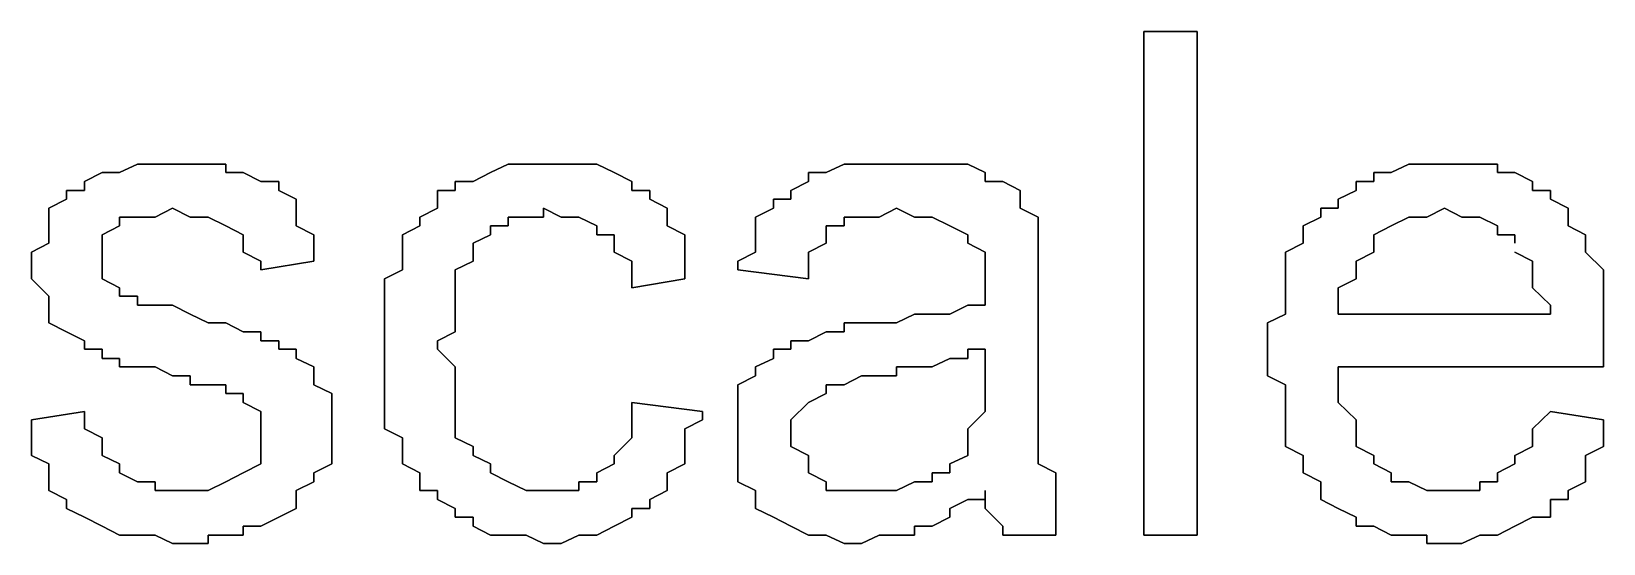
# Model space of a CAD drawing. Header units: metres. Extents: x 2.9 to 42.8, y 1.7 to 28.7.
# Drawn here: x 37.3486 to 37.6626, y 18.0887 to 18.191 of the extents above; entities that cross this region are included whole.
import ezdxf

# ---------------------------------------------------------------- set-up
doc = ezdxf.new("R2010")
doc.units = ezdxf.units.M
doc.layers.add('GRIS', color=8, linetype='Continuous')

msp = doc.modelspace()

# ---------------------------------------------------------------- linework, layer by layer
at = {"layer": 'GRIS', "lineweight": -3}
for points in [[(37.5814, 18.191), (37.5708, 18.191), (37.5814, 18.191)], [(37.5708, 18.191), (37.5708, 18.0904), (37.5708, 18.191)], [(37.5814, 18.0904), (37.5814, 18.191), (37.5814, 18.0904)], [(37.3627, 18.1628), (37.3592, 18.161), (37.3627, 18.1628)], [(37.3662, 18.1628), (37.3627, 18.1628), (37.3662, 18.1628)], [(37.3698, 18.1645), (37.3662, 18.1628), (37.3698, 18.1645)], [(37.3733, 18.1645), (37.3698, 18.1645), (37.3733, 18.1645)], [(37.3768, 18.1645), (37.3733, 18.1645), (37.3768, 18.1645)], [(37.3803, 18.1645), (37.3768, 18.1645), (37.3803, 18.1645)], [(37.3839, 18.1645), (37.3803, 18.1645), (37.3839, 18.1645)], [(37.3874, 18.1645), (37.3839, 18.1645), (37.3874, 18.1645)], [(37.3874, 18.1628), (37.3874, 18.1645), (37.3874, 18.1628)], [(37.3909, 18.1628), (37.3874, 18.1628), (37.3909, 18.1628)], [(37.3944, 18.161), (37.3909, 18.1628), (37.3944, 18.161)], [(37.4403, 18.1628), (37.4368, 18.161), (37.4403, 18.1628)], [(37.4438, 18.1645), (37.4403, 18.1628), (37.4438, 18.1645)], [(37.4474, 18.1645), (37.4438, 18.1645), (37.4474, 18.1645)], [(37.4509, 18.1645), (37.4474, 18.1645), (37.4509, 18.1645)], [(37.4544, 18.1645), (37.4509, 18.1645), (37.4544, 18.1645)], [(37.4579, 18.1645), (37.4544, 18.1645), (37.4579, 18.1645)], [(37.4615, 18.1645), (37.4579, 18.1645), (37.4615, 18.1645)], [(37.465, 18.1628), (37.4615, 18.1645), (37.465, 18.1628)], [(37.4685, 18.161), (37.465, 18.1628), (37.4685, 18.161)], [(37.5073, 18.1628), (37.5038, 18.1628), (37.5073, 18.1628)], [(37.5038, 18.1628), (37.5038, 18.161), (37.5038, 18.1628)], [(37.5109, 18.1645), (37.5073, 18.1628), (37.5109, 18.1645)], [(37.5144, 18.1645), (37.5109, 18.1645), (37.5144, 18.1645)], [(37.5179, 18.1645), (37.5144, 18.1645), (37.5179, 18.1645)], [(37.5214, 18.1645), (37.5179, 18.1645), (37.5214, 18.1645)], [(37.525, 18.1645), (37.5214, 18.1645), (37.525, 18.1645)], [(37.5285, 18.1645), (37.525, 18.1645), (37.5285, 18.1645)], [(37.532, 18.1645), (37.5285, 18.1645), (37.532, 18.1645)], [(37.5356, 18.1645), (37.532, 18.1645), (37.5356, 18.1645)], [(37.5391, 18.1628), (37.5356, 18.1645), (37.5391, 18.1628)], [(37.5391, 18.161), (37.5391, 18.1628), (37.5391, 18.161)], [(37.6202, 18.1628), (37.6167, 18.1628), (37.6202, 18.1628)], [(37.6167, 18.1628), (37.6167, 18.161), (37.6167, 18.1628)], [(37.6237, 18.1645), (37.6202, 18.1628), (37.6237, 18.1645)], [(37.6273, 18.1645), (37.6237, 18.1645), (37.6273, 18.1645)], [(37.6308, 18.1645), (37.6273, 18.1645), (37.6308, 18.1645)], [(37.6343, 18.1645), (37.6308, 18.1645), (37.6343, 18.1645)], [(37.6379, 18.1645), (37.6343, 18.1645), (37.6379, 18.1645)], [(37.6414, 18.1645), (37.6379, 18.1645), (37.6414, 18.1645)], [(37.6414, 18.1628), (37.6414, 18.1645), (37.6414, 18.1628)], [(37.6449, 18.1628), (37.6414, 18.1628), (37.6449, 18.1628)], [(37.6484, 18.161), (37.6449, 18.1628), (37.6484, 18.161)], [(37.3592, 18.1592), (37.3556, 18.1592), (37.3592, 18.1592)], [(37.3556, 18.1592), (37.3556, 18.1575), (37.3556, 18.1592)], [(37.3592, 18.161), (37.3592, 18.1592), (37.3592, 18.161)], [(37.398, 18.161), (37.3944, 18.161), (37.398, 18.161)], [(37.398, 18.1592), (37.398, 18.161), (37.398, 18.1592)], [(37.4015, 18.1575), (37.398, 18.1592), (37.4015, 18.1575)], [(37.4332, 18.1592), (37.4297, 18.1592), (37.4332, 18.1592)], [(37.4297, 18.1592), (37.4297, 18.1575), (37.4297, 18.1592)], [(37.4368, 18.161), (37.4332, 18.161), (37.4368, 18.161)], [(37.4332, 18.161), (37.4332, 18.1592), (37.4332, 18.161)], [(37.4685, 18.1592), (37.4685, 18.161), (37.4685, 18.1592)], [(37.4721, 18.1592), (37.4685, 18.1592), (37.4721, 18.1592)], [(37.4721, 18.1575), (37.4721, 18.1592), (37.4721, 18.1575)], [(37.5038, 18.161), (37.5003, 18.1592), (37.5038, 18.161)], [(37.5003, 18.1592), (37.5003, 18.1575), (37.5003, 18.1592)], [(37.5426, 18.161), (37.5391, 18.161), (37.5426, 18.161)], [(37.5461, 18.1592), (37.5426, 18.161), (37.5461, 18.1592)], [(37.5461, 18.1575), (37.5461, 18.1592), (37.5461, 18.1575)], [(37.6132, 18.1592), (37.6096, 18.1575), (37.6132, 18.1592)], [(37.6167, 18.161), (37.6132, 18.161), (37.6167, 18.161)], [(37.6132, 18.161), (37.6132, 18.1592), (37.6132, 18.161)], [(37.6484, 18.1592), (37.6484, 18.161), (37.6484, 18.1592)], [(37.652, 18.1592), (37.6484, 18.1592), (37.652, 18.1592)], [(37.652, 18.1575), (37.652, 18.1592), (37.652, 18.1575)], [(37.3556, 18.1575), (37.3521, 18.1557), (37.3556, 18.1575)], [(37.3521, 18.1557), (37.3521, 18.1539), (37.3521, 18.1557)], [(37.3733, 18.1539), (37.3768, 18.1557), (37.3733, 18.1539)], [(37.3768, 18.1557), (37.3803, 18.1539), (37.3768, 18.1557)], [(37.4015, 18.1557), (37.4015, 18.1575), (37.4015, 18.1557)], [(37.4015, 18.1539), (37.4015, 18.1557), (37.4015, 18.1539)], [(37.4297, 18.1557), (37.4262, 18.1539), (37.4297, 18.1557)], [(37.4297, 18.1575), (37.4297, 18.1557), (37.4297, 18.1575)], [(37.4509, 18.1539), (37.4509, 18.1557), (37.4509, 18.1539)], [(37.4509, 18.1557), (37.4544, 18.1539), (37.4509, 18.1557)], [(37.4756, 18.1557), (37.4721, 18.1575), (37.4756, 18.1557)], [(37.4756, 18.1539), (37.4756, 18.1557), (37.4756, 18.1539)], [(37.4968, 18.1557), (37.4932, 18.1539), (37.4968, 18.1557)], [(37.5003, 18.1575), (37.4968, 18.1575), (37.5003, 18.1575)], [(37.4968, 18.1575), (37.4968, 18.1557), (37.4968, 18.1575)], [(37.5179, 18.1539), (37.5214, 18.1557), (37.5179, 18.1539)], [(37.5214, 18.1557), (37.525, 18.1539), (37.5214, 18.1557)], [(37.5461, 18.1557), (37.5461, 18.1575), (37.5461, 18.1557)], [(37.5497, 18.1539), (37.5461, 18.1557), (37.5497, 18.1539)], [(37.6096, 18.1557), (37.6061, 18.1557), (37.6096, 18.1557)], [(37.6061, 18.1557), (37.6061, 18.1539), (37.6061, 18.1557)], [(37.6096, 18.1575), (37.6096, 18.1557), (37.6096, 18.1575)], [(37.6273, 18.1539), (37.6308, 18.1557), (37.6273, 18.1539)], [(37.6308, 18.1557), (37.6343, 18.1539), (37.6308, 18.1557)], [(37.6555, 18.1557), (37.652, 18.1575), (37.6555, 18.1557)], [(37.6555, 18.1539), (37.6555, 18.1557), (37.6555, 18.1539)], [(37.3521, 18.1539), (37.3521, 18.1504), (37.3521, 18.1539)], [(37.3662, 18.1522), (37.3662, 18.1539), (37.3662, 18.1522)], [(37.3662, 18.1539), (37.3698, 18.1539), (37.3662, 18.1539)], [(37.3698, 18.1539), (37.3733, 18.1539), (37.3698, 18.1539)], [(37.3803, 18.1539), (37.3839, 18.1539), (37.3803, 18.1539)], [(37.3839, 18.1539), (37.3874, 18.1522), (37.3839, 18.1539)], [(37.4015, 18.1522), (37.4015, 18.1539), (37.4015, 18.1522)], [(37.4262, 18.1539), (37.4262, 18.1522), (37.4262, 18.1539)], [(37.4438, 18.1522), (37.4438, 18.1539), (37.4438, 18.1522)], [(37.4438, 18.1539), (37.4474, 18.1539), (37.4438, 18.1539)], [(37.4474, 18.1539), (37.4509, 18.1539), (37.4474, 18.1539)], [(37.4544, 18.1539), (37.4579, 18.1539), (37.4544, 18.1539)], [(37.4579, 18.1539), (37.4615, 18.1522), (37.4579, 18.1539)], [(37.4756, 18.1522), (37.4756, 18.1539), (37.4756, 18.1522)], [(37.4932, 18.1539), (37.4932, 18.1522), (37.4932, 18.1539)], [(37.5109, 18.1522), (37.5109, 18.1539), (37.5109, 18.1522)], [(37.5109, 18.1539), (37.5144, 18.1539), (37.5109, 18.1539)], [(37.5144, 18.1539), (37.5179, 18.1539), (37.5144, 18.1539)], [(37.525, 18.1539), (37.5285, 18.1539), (37.525, 18.1539)], [(37.5285, 18.1539), (37.532, 18.1522), (37.5285, 18.1539)], [(37.5497, 18.1504), (37.5497, 18.1539), (37.5497, 18.1504)], [(37.6061, 18.1539), (37.6026, 18.1522), (37.6061, 18.1539)], [(37.6202, 18.1522), (37.6237, 18.1539), (37.6202, 18.1522)], [(37.6237, 18.1539), (37.6273, 18.1539), (37.6237, 18.1539)], [(37.6343, 18.1539), (37.6379, 18.1539), (37.6343, 18.1539)], [(37.6379, 18.1539), (37.6414, 18.1522), (37.6379, 18.1539)], [(37.6555, 18.1522), (37.6555, 18.1539), (37.6555, 18.1522)], [(37.3521, 18.1504), (37.3521, 18.1487), (37.3521, 18.1504)], [(37.3627, 18.1504), (37.3662, 18.1522), (37.3627, 18.1504)], [(37.3627, 18.1487), (37.3627, 18.1504), (37.3627, 18.1487)], [(37.3874, 18.1522), (37.3909, 18.1504), (37.3874, 18.1522)], [(37.3909, 18.1504), (37.3909, 18.1469), (37.3909, 18.1504)], [(37.405, 18.1504), (37.4015, 18.1522), (37.405, 18.1504)], [(37.405, 18.1469), (37.405, 18.1504), (37.405, 18.1469)], [(37.4262, 18.1522), (37.4227, 18.1504), (37.4262, 18.1522)], [(37.4227, 18.1504), (37.4227, 18.1469), (37.4227, 18.1504)], [(37.4368, 18.1487), (37.4403, 18.1504), (37.4368, 18.1487)], [(37.4403, 18.1504), (37.4403, 18.1522), (37.4403, 18.1504)], [(37.4403, 18.1522), (37.4438, 18.1522), (37.4403, 18.1522)], [(37.4615, 18.1522), (37.4615, 18.1504), (37.4615, 18.1522)], [(37.4615, 18.1504), (37.465, 18.1504), (37.4615, 18.1504)], [(37.465, 18.1504), (37.465, 18.1487), (37.465, 18.1504)], [(37.4791, 18.1504), (37.4756, 18.1522), (37.4791, 18.1504)], [(37.4791, 18.1487), (37.4791, 18.1504), (37.4791, 18.1487)], [(37.4932, 18.1522), (37.4932, 18.1504), (37.4932, 18.1522)], [(37.4932, 18.1504), (37.4932, 18.1469), (37.4932, 18.1504)], [(37.5073, 18.1504), (37.5073, 18.1522), (37.5073, 18.1504)], [(37.5073, 18.1522), (37.5109, 18.1522), (37.5073, 18.1522)], [(37.5073, 18.1487), (37.5073, 18.1504), (37.5073, 18.1487)], [(37.532, 18.1522), (37.5356, 18.1504), (37.532, 18.1522)], [(37.5356, 18.1504), (37.5356, 18.1487), (37.5356, 18.1504)], [(37.5497, 18.1487), (37.5497, 18.1504), (37.5497, 18.1487)], [(37.6026, 18.1522), (37.6026, 18.1504), (37.6026, 18.1522)], [(37.6026, 18.1504), (37.6026, 18.1487), (37.6026, 18.1504)], [(37.6167, 18.1504), (37.6202, 18.1522), (37.6167, 18.1504)], [(37.6167, 18.1487), (37.6167, 18.1504), (37.6167, 18.1487)], [(37.6414, 18.1522), (37.6414, 18.1504), (37.6414, 18.1522)], [(37.6414, 18.1504), (37.6449, 18.1504), (37.6414, 18.1504)], [(37.6449, 18.1504), (37.6449, 18.1487), (37.6449, 18.1504)], [(37.659, 18.1504), (37.6555, 18.1522), (37.659, 18.1504)], [(37.659, 18.1487), (37.659, 18.1504), (37.659, 18.1487)], [(37.3521, 18.1487), (37.3486, 18.1469), (37.3521, 18.1487)], [(37.3486, 18.1469), (37.3486, 18.1434), (37.3486, 18.1469)], [(37.3627, 18.1469), (37.3627, 18.1487), (37.3627, 18.1469)], [(37.3627, 18.1451), (37.3627, 18.1469), (37.3627, 18.1451)], [(37.3909, 18.1469), (37.3944, 18.1451), (37.3909, 18.1469)], [(37.405, 18.1451), (37.405, 18.1469), (37.405, 18.1451)], [(37.4227, 18.1469), (37.4227, 18.1451), (37.4227, 18.1469)], [(37.4368, 18.1469), (37.4368, 18.1487), (37.4368, 18.1469)], [(37.4368, 18.1451), (37.4368, 18.1469), (37.4368, 18.1451)], [(37.465, 18.1487), (37.465, 18.1469), (37.465, 18.1487)], [(37.465, 18.1469), (37.4685, 18.1451), (37.465, 18.1469)], [(37.4791, 18.1451), (37.4791, 18.1487), (37.4791, 18.1451)], [(37.4932, 18.1469), (37.4897, 18.1451), (37.4932, 18.1469)], [(37.5038, 18.1469), (37.5073, 18.1487), (37.5038, 18.1469)], [(37.5038, 18.1451), (37.5038, 18.1469), (37.5038, 18.1451)], [(37.5356, 18.1487), (37.5391, 18.1469), (37.5356, 18.1487)], [(37.5391, 18.1469), (37.5391, 18.1451), (37.5391, 18.1469)], [(37.5497, 18.1469), (37.5497, 18.1487), (37.5497, 18.1469)], [(37.5497, 18.1451), (37.5497, 18.1469), (37.5497, 18.1451)], [(37.6026, 18.1487), (37.5991, 18.1469), (37.6026, 18.1487)], [(37.5991, 18.1469), (37.5991, 18.1434), (37.5991, 18.1469)], [(37.6132, 18.1451), (37.6167, 18.1469), (37.6132, 18.1451)], [(37.6167, 18.1469), (37.6167, 18.1487), (37.6167, 18.1469)], [(37.6449, 18.1469), (37.6484, 18.1451), (37.6449, 18.1469)], [(37.659, 18.1469), (37.659, 18.1487), (37.659, 18.1469)], [(37.6626, 18.1434), (37.659, 18.1469), (37.6626, 18.1434)], [(37.3486, 18.1434), (37.3486, 18.1416), (37.3486, 18.1434)], [(37.3627, 18.1434), (37.3627, 18.1451), (37.3627, 18.1434)], [(37.3627, 18.1416), (37.3627, 18.1434), (37.3627, 18.1416)], [(37.3944, 18.1451), (37.3944, 18.1434), (37.3944, 18.1451)], [(37.3944, 18.1434), (37.405, 18.1451), (37.3944, 18.1434)], [(37.4227, 18.1434), (37.4191, 18.1416), (37.4227, 18.1434)], [(37.4227, 18.1451), (37.4227, 18.1434), (37.4227, 18.1451)], [(37.4332, 18.1434), (37.4368, 18.1451), (37.4332, 18.1434)], [(37.4332, 18.1416), (37.4332, 18.1434), (37.4332, 18.1416)], [(37.4685, 18.1451), (37.4685, 18.1434), (37.4685, 18.1451)], [(37.4685, 18.1434), (37.4685, 18.1398), (37.4685, 18.1434)], [(37.4791, 18.1434), (37.4791, 18.1451), (37.4791, 18.1434)], [(37.4791, 18.1416), (37.4791, 18.1434), (37.4791, 18.1416)], [(37.4897, 18.1451), (37.4897, 18.1434), (37.4897, 18.1451)], [(37.4897, 18.1434), (37.5038, 18.1416), (37.4897, 18.1434)], [(37.5038, 18.1416), (37.5038, 18.1451), (37.5038, 18.1416)], [(37.5391, 18.1451), (37.5391, 18.1434), (37.5391, 18.1451)], [(37.5391, 18.1434), (37.5391, 18.1398), (37.5391, 18.1434)], [(37.5497, 18.1434), (37.5497, 18.1451), (37.5497, 18.1434)], [(37.5497, 18.1398), (37.5497, 18.1434), (37.5497, 18.1398)], [(37.5991, 18.1434), (37.5991, 18.1416), (37.5991, 18.1434)], [(37.6132, 18.1434), (37.6132, 18.1451), (37.6132, 18.1434)], [(37.6132, 18.1416), (37.6132, 18.1434), (37.6132, 18.1416)], [(37.6484, 18.1451), (37.6484, 18.1434), (37.6484, 18.1451)], [(37.6484, 18.1434), (37.6484, 18.1416), (37.6484, 18.1434)], [(37.6626, 18.1416), (37.6626, 18.1434), (37.6626, 18.1416)], [(37.3486, 18.1416), (37.3521, 18.1381), (37.3486, 18.1416)], [(37.3662, 18.1398), (37.3627, 18.1416), (37.3662, 18.1398)], [(37.3662, 18.1381), (37.3662, 18.1398), (37.3662, 18.1381)], [(37.4191, 18.1416), (37.4191, 18.1398), (37.4191, 18.1416)], [(37.4191, 18.1398), (37.4191, 18.1363), (37.4191, 18.1398)], [(37.4332, 18.1398), (37.4332, 18.1416), (37.4332, 18.1398)], [(37.4332, 18.1363), (37.4332, 18.1398), (37.4332, 18.1363)], [(37.4685, 18.1398), (37.4791, 18.1416), (37.4685, 18.1398)], [(37.5391, 18.1398), (37.5391, 18.1363), (37.5391, 18.1398)], [(37.5497, 18.1381), (37.5497, 18.1398), (37.5497, 18.1381)], [(37.5991, 18.1416), (37.5991, 18.1398), (37.5991, 18.1416)], [(37.5991, 18.1398), (37.5991, 18.1363), (37.5991, 18.1398)], [(37.6096, 18.1398), (37.6132, 18.1416), (37.6096, 18.1398)], [(37.6096, 18.1363), (37.6096, 18.1398), (37.6096, 18.1363)], [(37.6484, 18.1416), (37.6484, 18.1398), (37.6484, 18.1416)], [(37.6484, 18.1398), (37.652, 18.1363), (37.6484, 18.1398)], [(37.6626, 18.1398), (37.6626, 18.1416), (37.6626, 18.1398)], [(37.6626, 18.1363), (37.6626, 18.1398), (37.6626, 18.1363)], [(37.3521, 18.1381), (37.3521, 18.1363), (37.3521, 18.1381)], [(37.3698, 18.1381), (37.3662, 18.1381), (37.3698, 18.1381)], [(37.3698, 18.1363), (37.3698, 18.1381), (37.3698, 18.1363)], [(37.5497, 18.1222), (37.5497, 18.1381), (37.5497, 18.1222)], [(37.3521, 18.1363), (37.3521, 18.1345), (37.3521, 18.1363)], [(37.3521, 18.1345), (37.3521, 18.1328), (37.3521, 18.1345)], [(37.3733, 18.1363), (37.3698, 18.1363), (37.3733, 18.1363)], [(37.3768, 18.1363), (37.3733, 18.1363), (37.3768, 18.1363)], [(37.3803, 18.1345), (37.3768, 18.1363), (37.3803, 18.1345)], [(37.3839, 18.1328), (37.3803, 18.1345), (37.3839, 18.1328)], [(37.4191, 18.1363), (37.4191, 18.1345), (37.4191, 18.1363)], [(37.4191, 18.1345), (37.4191, 18.1328), (37.4191, 18.1345)], [(37.4332, 18.1345), (37.4332, 18.1363), (37.4332, 18.1345)], [(37.4332, 18.131), (37.4332, 18.1345), (37.4332, 18.131)], [(37.525, 18.1345), (37.5214, 18.1328), (37.525, 18.1345)], [(37.5285, 18.1345), (37.525, 18.1345), (37.5285, 18.1345)], [(37.532, 18.1345), (37.5285, 18.1345), (37.532, 18.1345)], [(37.5356, 18.1363), (37.532, 18.1345), (37.5356, 18.1363)], [(37.5391, 18.1363), (37.5356, 18.1363), (37.5391, 18.1363)], [(37.5991, 18.1345), (37.5955, 18.1328), (37.5991, 18.1345)], [(37.5991, 18.1363), (37.5991, 18.1345), (37.5991, 18.1363)], [(37.6096, 18.1345), (37.6096, 18.1363), (37.6096, 18.1345)], [(37.652, 18.1345), (37.6096, 18.1345), (37.652, 18.1345)], [(37.652, 18.1363), (37.652, 18.1345), (37.652, 18.1363)], [(37.6626, 18.1345), (37.6626, 18.1363), (37.6626, 18.1345)], [(37.6626, 18.131), (37.6626, 18.1345), (37.6626, 18.131)], [(37.3521, 18.1328), (37.3556, 18.131), (37.3521, 18.1328)], [(37.3556, 18.131), (37.3592, 18.1292), (37.3556, 18.131)], [(37.3874, 18.1328), (37.3839, 18.1328), (37.3874, 18.1328)], [(37.3909, 18.131), (37.3874, 18.1328), (37.3909, 18.131)], [(37.3944, 18.131), (37.3909, 18.131), (37.3944, 18.131)], [(37.3944, 18.1292), (37.3944, 18.131), (37.3944, 18.1292)], [(37.4191, 18.1328), (37.4191, 18.1292), (37.4191, 18.1328)], [(37.4297, 18.1292), (37.4332, 18.131), (37.4297, 18.1292)], [(37.5073, 18.131), (37.5038, 18.1292), (37.5073, 18.131)], [(37.5109, 18.131), (37.5073, 18.131), (37.5109, 18.131)], [(37.5144, 18.1328), (37.5109, 18.1328), (37.5144, 18.1328)], [(37.5109, 18.1328), (37.5109, 18.131), (37.5109, 18.1328)], [(37.5179, 18.1328), (37.5144, 18.1328), (37.5179, 18.1328)], [(37.5214, 18.1328), (37.5179, 18.1328), (37.5214, 18.1328)], [(37.5955, 18.1328), (37.5955, 18.1292), (37.5955, 18.1328)], [(37.6626, 18.1292), (37.6626, 18.131), (37.6626, 18.1292)], [(37.3592, 18.1292), (37.3592, 18.1275), (37.3592, 18.1292)], [(37.3592, 18.1275), (37.3627, 18.1275), (37.3592, 18.1275)], [(37.3627, 18.1275), (37.3627, 18.1257), (37.3627, 18.1275)], [(37.398, 18.1292), (37.3944, 18.1292), (37.398, 18.1292)], [(37.398, 18.1275), (37.398, 18.1292), (37.398, 18.1275)], [(37.4015, 18.1275), (37.398, 18.1275), (37.4015, 18.1275)], [(37.4015, 18.1257), (37.4015, 18.1275), (37.4015, 18.1257)], [(37.4191, 18.1292), (37.4191, 18.1275), (37.4191, 18.1292)], [(37.4191, 18.1275), (37.4191, 18.1257), (37.4191, 18.1275)], [(37.4297, 18.1275), (37.4297, 18.1292), (37.4297, 18.1275)], [(37.4332, 18.124), (37.4297, 18.1275), (37.4332, 18.124)], [(37.5003, 18.1275), (37.4968, 18.1275), (37.5003, 18.1275)], [(37.4968, 18.1275), (37.4968, 18.1257), (37.4968, 18.1275)], [(37.5038, 18.1292), (37.5003, 18.1292), (37.5038, 18.1292)], [(37.5003, 18.1292), (37.5003, 18.1275), (37.5003, 18.1292)], [(37.5356, 18.1257), (37.5356, 18.1275), (37.5356, 18.1257)], [(37.5356, 18.1275), (37.5391, 18.1275), (37.5356, 18.1275)], [(37.5391, 18.1275), (37.5391, 18.1222), (37.5391, 18.1275)], [(37.5955, 18.1292), (37.5955, 18.1257), (37.5955, 18.1292)], [(37.6626, 18.1275), (37.6626, 18.1292), (37.6626, 18.1275)], [(37.6626, 18.1257), (37.6626, 18.1275), (37.6626, 18.1257)], [(37.3627, 18.1257), (37.3662, 18.1257), (37.3627, 18.1257)], [(37.3662, 18.1257), (37.3662, 18.124), (37.3662, 18.1257)], [(37.405, 18.124), (37.4015, 18.1257), (37.405, 18.124)], [(37.4191, 18.1257), (37.4191, 18.1222), (37.4191, 18.1257)], [(37.4968, 18.1257), (37.4932, 18.124), (37.4968, 18.1257)], [(37.5285, 18.124), (37.532, 18.1257), (37.5285, 18.124)], [(37.532, 18.1257), (37.5356, 18.1257), (37.532, 18.1257)], [(37.5955, 18.1257), (37.5955, 18.1222), (37.5955, 18.1257)], [(37.6626, 18.124), (37.6626, 18.1257), (37.6626, 18.124)], [(37.3662, 18.124), (37.3698, 18.124), (37.3662, 18.124)], [(37.3698, 18.124), (37.3733, 18.124), (37.3698, 18.124)], [(37.3733, 18.124), (37.3768, 18.1222), (37.3733, 18.124)], [(37.3768, 18.1222), (37.3803, 18.1222), (37.3768, 18.1222)], [(37.3803, 18.1222), (37.3803, 18.1204), (37.3803, 18.1222)], [(37.405, 18.1222), (37.405, 18.124), (37.405, 18.1222)], [(37.405, 18.1204), (37.405, 18.1222), (37.405, 18.1204)], [(37.4191, 18.1222), (37.4191, 18.1204), (37.4191, 18.1222)], [(37.4332, 18.1222), (37.4332, 18.124), (37.4332, 18.1222)], [(37.4332, 18.1187), (37.4332, 18.1222), (37.4332, 18.1187)], [(37.4932, 18.1222), (37.4897, 18.1204), (37.4932, 18.1222)], [(37.4932, 18.124), (37.4932, 18.1222), (37.4932, 18.124)], [(37.5109, 18.1204), (37.5144, 18.1222), (37.5109, 18.1204)], [(37.5144, 18.1222), (37.5179, 18.1222), (37.5144, 18.1222)], [(37.5179, 18.1222), (37.5214, 18.1222), (37.5179, 18.1222)], [(37.5214, 18.1222), (37.5214, 18.124), (37.5214, 18.1222)], [(37.5214, 18.124), (37.525, 18.124), (37.5214, 18.124)], [(37.525, 18.124), (37.5285, 18.124), (37.525, 18.124)], [(37.5391, 18.1222), (37.5391, 18.1187), (37.5391, 18.1222)], [(37.5497, 18.1169), (37.5497, 18.1222), (37.5497, 18.1169)], [(37.5955, 18.1222), (37.5991, 18.1204), (37.5955, 18.1222)], [(37.6096, 18.1204), (37.6096, 18.124), (37.6096, 18.1204)], [(37.6096, 18.124), (37.6626, 18.124), (37.6096, 18.124)], [(37.3803, 18.1204), (37.3839, 18.1204), (37.3803, 18.1204)], [(37.3839, 18.1204), (37.3874, 18.1204), (37.3839, 18.1204)], [(37.3874, 18.1204), (37.3874, 18.1187), (37.3874, 18.1204)], [(37.3874, 18.1187), (37.3909, 18.1187), (37.3874, 18.1187)], [(37.3909, 18.1187), (37.3909, 18.1169), (37.3909, 18.1187)], [(37.4086, 18.1187), (37.405, 18.1204), (37.4086, 18.1187)], [(37.4086, 18.1169), (37.4086, 18.1187), (37.4086, 18.1169)], [(37.4191, 18.1204), (37.4191, 18.1169), (37.4191, 18.1204)], [(37.4332, 18.1169), (37.4332, 18.1187), (37.4332, 18.1169)], [(37.4897, 18.1204), (37.4897, 18.1187), (37.4897, 18.1204)], [(37.4897, 18.1187), (37.4897, 18.1169), (37.4897, 18.1187)], [(37.5038, 18.1169), (37.5073, 18.1187), (37.5038, 18.1169)], [(37.5073, 18.1187), (37.5073, 18.1204), (37.5073, 18.1187)], [(37.5073, 18.1204), (37.5109, 18.1204), (37.5073, 18.1204)], [(37.5391, 18.1187), (37.5391, 18.1169), (37.5391, 18.1187)], [(37.5991, 18.1204), (37.5991, 18.1169), (37.5991, 18.1204)], [(37.6096, 18.1187), (37.6096, 18.1204), (37.6096, 18.1187)], [(37.6096, 18.1169), (37.6096, 18.1187), (37.6096, 18.1169)], [(37.3592, 18.1151), (37.3486, 18.1134), (37.3592, 18.1151)], [(37.3592, 18.1116), (37.3592, 18.1151), (37.3592, 18.1116)], [(37.3909, 18.1169), (37.3944, 18.1151), (37.3909, 18.1169)], [(37.3944, 18.1151), (37.3944, 18.1134), (37.3944, 18.1151)], [(37.4086, 18.1134), (37.4086, 18.1169), (37.4086, 18.1134)], [(37.4191, 18.1169), (37.4191, 18.1151), (37.4191, 18.1169)], [(37.4191, 18.1151), (37.4191, 18.1116), (37.4191, 18.1151)], [(37.4332, 18.1134), (37.4332, 18.1169), (37.4332, 18.1134)], [(37.4685, 18.1169), (37.4685, 18.1134), (37.4685, 18.1169)], [(37.4826, 18.1151), (37.4685, 18.1169), (37.4826, 18.1151)], [(37.4826, 18.1134), (37.4826, 18.1151), (37.4826, 18.1134)], [(37.4897, 18.1169), (37.4897, 18.1151), (37.4897, 18.1169)], [(37.4897, 18.1151), (37.4897, 18.1134), (37.4897, 18.1151)], [(37.5003, 18.1134), (37.5038, 18.1169), (37.5003, 18.1134)], [(37.5391, 18.1151), (37.5356, 18.1116), (37.5391, 18.1151)], [(37.5391, 18.1169), (37.5391, 18.1151), (37.5391, 18.1169)], [(37.5497, 18.1151), (37.5497, 18.1169), (37.5497, 18.1151)], [(37.5497, 18.1116), (37.5497, 18.1151), (37.5497, 18.1116)], [(37.5991, 18.1169), (37.5991, 18.1151), (37.5991, 18.1169)], [(37.5991, 18.1151), (37.5991, 18.1134), (37.5991, 18.1151)], [(37.6132, 18.1134), (37.6096, 18.1169), (37.6132, 18.1134)], [(37.652, 18.1151), (37.6484, 18.1116), (37.652, 18.1151)], [(37.6626, 18.1134), (37.652, 18.1151), (37.6626, 18.1134)], [(37.3486, 18.1134), (37.3486, 18.1116), (37.3486, 18.1134)], [(37.3486, 18.1116), (37.3486, 18.1081), (37.3486, 18.1116)], [(37.3627, 18.1098), (37.3592, 18.1116), (37.3627, 18.1098)], [(37.3944, 18.1134), (37.3944, 18.1116), (37.3944, 18.1134)], [(37.3944, 18.1116), (37.3944, 18.1081), (37.3944, 18.1116)], [(37.4086, 18.1116), (37.4086, 18.1134), (37.4086, 18.1116)], [(37.4086, 18.1098), (37.4086, 18.1116), (37.4086, 18.1098)], [(37.4191, 18.1116), (37.4227, 18.1098), (37.4191, 18.1116)], [(37.4332, 18.1116), (37.4332, 18.1134), (37.4332, 18.1116)], [(37.4332, 18.1098), (37.4332, 18.1116), (37.4332, 18.1098)], [(37.4685, 18.1134), (37.4685, 18.1116), (37.4685, 18.1134)], [(37.4685, 18.1116), (37.4685, 18.1098), (37.4685, 18.1116)], [(37.4791, 18.1116), (37.4826, 18.1134), (37.4791, 18.1116)], [(37.4791, 18.1081), (37.4791, 18.1116), (37.4791, 18.1081)], [(37.4897, 18.1134), (37.4897, 18.1098), (37.4897, 18.1134)], [(37.5003, 18.1116), (37.5003, 18.1134), (37.5003, 18.1116)], [(37.5003, 18.1098), (37.5003, 18.1116), (37.5003, 18.1098)], [(37.5356, 18.1116), (37.5356, 18.1098), (37.5356, 18.1116)], [(37.5497, 18.1081), (37.5497, 18.1116), (37.5497, 18.1081)], [(37.5991, 18.1134), (37.5991, 18.1098), (37.5991, 18.1134)], [(37.6132, 18.1116), (37.6132, 18.1134), (37.6132, 18.1116)], [(37.6132, 18.1098), (37.6132, 18.1116), (37.6132, 18.1098)], [(37.6484, 18.1116), (37.6484, 18.1098), (37.6484, 18.1116)], [(37.6626, 18.1098), (37.6626, 18.1134), (37.6626, 18.1098)], [(37.3627, 18.1081), (37.3627, 18.1098), (37.3627, 18.1081)], [(37.4086, 18.1081), (37.4086, 18.1098), (37.4086, 18.1081)], [(37.4227, 18.1098), (37.4227, 18.1081), (37.4227, 18.1098)], [(37.4368, 18.1081), (37.4332, 18.1098), (37.4368, 18.1081)], [(37.4685, 18.1098), (37.465, 18.1063), (37.4685, 18.1098)], [(37.4897, 18.1098), (37.4897, 18.1081), (37.4897, 18.1098)], [(37.5003, 18.1081), (37.5003, 18.1098), (37.5003, 18.1081)], [(37.5356, 18.1098), (37.5356, 18.1081), (37.5356, 18.1098)], [(37.5991, 18.1098), (37.5991, 18.1081), (37.5991, 18.1098)], [(37.6132, 18.1081), (37.6132, 18.1098), (37.6132, 18.1081)], [(37.6484, 18.1098), (37.6484, 18.1081), (37.6484, 18.1098)], [(37.6626, 18.1081), (37.6626, 18.1098), (37.6626, 18.1081)], [(37.3486, 18.1081), (37.3486, 18.1063), (37.3486, 18.1081)], [(37.3486, 18.1063), (37.3521, 18.1046), (37.3486, 18.1063)], [(37.3627, 18.1063), (37.3627, 18.1081), (37.3627, 18.1063)], [(37.3662, 18.1046), (37.3627, 18.1063), (37.3662, 18.1046)], [(37.3944, 18.1081), (37.3944, 18.1063), (37.3944, 18.1081)], [(37.3944, 18.1063), (37.3944, 18.1046), (37.3944, 18.1063)], [(37.4086, 18.1046), (37.4086, 18.1081), (37.4086, 18.1046)], [(37.4227, 18.1081), (37.4227, 18.1063), (37.4227, 18.1081)], [(37.4227, 18.1063), (37.4227, 18.1046), (37.4227, 18.1063)], [(37.4368, 18.1063), (37.4368, 18.1081), (37.4368, 18.1063)], [(37.4403, 18.1046), (37.4368, 18.1063), (37.4403, 18.1046)], [(37.465, 18.1063), (37.465, 18.1046), (37.465, 18.1063)], [(37.4791, 18.1063), (37.4791, 18.1081), (37.4791, 18.1063)], [(37.4791, 18.1046), (37.4791, 18.1063), (37.4791, 18.1046)], [(37.4897, 18.1081), (37.4897, 18.1046), (37.4897, 18.1081)], [(37.5038, 18.1063), (37.5003, 18.1081), (37.5038, 18.1063)], [(37.5038, 18.1046), (37.5038, 18.1063), (37.5038, 18.1046)], [(37.5356, 18.1063), (37.532, 18.1046), (37.5356, 18.1063)], [(37.5356, 18.1081), (37.5356, 18.1063), (37.5356, 18.1081)], [(37.5497, 18.1063), (37.5497, 18.1081), (37.5497, 18.1063)], [(37.5497, 18.1046), (37.5497, 18.1063), (37.5497, 18.1046)], [(37.5991, 18.1081), (37.6026, 18.1063), (37.5991, 18.1081)], [(37.6026, 18.1063), (37.6026, 18.1046), (37.6026, 18.1063)], [(37.6167, 18.1063), (37.6132, 18.1081), (37.6167, 18.1063)], [(37.6167, 18.1046), (37.6167, 18.1063), (37.6167, 18.1046)], [(37.6484, 18.1081), (37.6449, 18.1063), (37.6484, 18.1081)], [(37.6449, 18.1063), (37.6449, 18.1046), (37.6449, 18.1063)], [(37.659, 18.1063), (37.6626, 18.1081), (37.659, 18.1063)], [(37.659, 18.1028), (37.659, 18.1063), (37.659, 18.1028)], [(37.3521, 18.1046), (37.3521, 18.1028), (37.3521, 18.1046)], [(37.3521, 18.1028), (37.3521, 18.0993), (37.3521, 18.1028)], [(37.3662, 18.1028), (37.3662, 18.1046), (37.3662, 18.1028)], [(37.3698, 18.101), (37.3662, 18.1028), (37.3698, 18.101)], [(37.3909, 18.1028), (37.3874, 18.101), (37.3909, 18.1028)], [(37.3944, 18.1046), (37.3909, 18.1028), (37.3944, 18.1046)], [(37.405, 18.1028), (37.4086, 18.1046), (37.405, 18.1028)], [(37.405, 18.101), (37.405, 18.1028), (37.405, 18.101)], [(37.4227, 18.1046), (37.4262, 18.1028), (37.4227, 18.1046)], [(37.4262, 18.1028), (37.4262, 18.101), (37.4262, 18.1028)], [(37.4403, 18.1028), (37.4403, 18.1046), (37.4403, 18.1028)], [(37.4438, 18.101), (37.4403, 18.1028), (37.4438, 18.101)], [(37.465, 18.1046), (37.4615, 18.1028), (37.465, 18.1046)], [(37.4615, 18.1028), (37.4615, 18.101), (37.4615, 18.1028)], [(37.4756, 18.1028), (37.4791, 18.1046), (37.4756, 18.1028)], [(37.4756, 18.101), (37.4756, 18.1028), (37.4756, 18.101)], [(37.4897, 18.1046), (37.4897, 18.1028), (37.4897, 18.1046)], [(37.4897, 18.1028), (37.4897, 18.101), (37.4897, 18.1028)], [(37.5038, 18.1028), (37.5038, 18.1046), (37.5038, 18.1028)], [(37.5073, 18.101), (37.5038, 18.1028), (37.5073, 18.101)], [(37.532, 18.1028), (37.5285, 18.1028), (37.532, 18.1028)], [(37.5285, 18.1028), (37.5285, 18.101), (37.5285, 18.1028)], [(37.532, 18.1046), (37.532, 18.1028), (37.532, 18.1046)], [(37.5532, 18.1028), (37.5497, 18.1046), (37.5532, 18.1028)], [(37.5532, 18.101), (37.5532, 18.1028), (37.5532, 18.101)], [(37.6026, 18.1046), (37.6026, 18.1028), (37.6026, 18.1046)], [(37.6026, 18.1028), (37.6061, 18.101), (37.6026, 18.1028)], [(37.6202, 18.1028), (37.6167, 18.1046), (37.6202, 18.1028)], [(37.6202, 18.101), (37.6202, 18.1028), (37.6202, 18.101)], [(37.6449, 18.1046), (37.6414, 18.1028), (37.6449, 18.1046)], [(37.6414, 18.1028), (37.6414, 18.101), (37.6414, 18.1028)], [(37.659, 18.101), (37.659, 18.1028), (37.659, 18.101)], [(37.3521, 18.0993), (37.3556, 18.0975), (37.3521, 18.0993)], [(37.3733, 18.101), (37.3698, 18.101), (37.3733, 18.101)], [(37.3733, 18.0993), (37.3733, 18.101), (37.3733, 18.0993)], [(37.3768, 18.0993), (37.3733, 18.0993), (37.3768, 18.0993)], [(37.3803, 18.0993), (37.3768, 18.0993), (37.3803, 18.0993)], [(37.3839, 18.0993), (37.3803, 18.0993), (37.3839, 18.0993)], [(37.3874, 18.101), (37.3839, 18.0993), (37.3874, 18.101)], [(37.4015, 18.0993), (37.405, 18.101), (37.4015, 18.0993)], [(37.4015, 18.0975), (37.4015, 18.0993), (37.4015, 18.0975)], [(37.4262, 18.101), (37.4262, 18.0993), (37.4262, 18.101)], [(37.4262, 18.0993), (37.4297, 18.0993), (37.4262, 18.0993)], [(37.4297, 18.0993), (37.4297, 18.0975), (37.4297, 18.0993)], [(37.4474, 18.0993), (37.4438, 18.101), (37.4474, 18.0993)], [(37.4509, 18.0993), (37.4474, 18.0993), (37.4509, 18.0993)], [(37.4544, 18.0993), (37.4509, 18.0993), (37.4544, 18.0993)], [(37.4579, 18.0993), (37.4544, 18.0993), (37.4579, 18.0993)], [(37.4615, 18.101), (37.4579, 18.101), (37.4615, 18.101)], [(37.4579, 18.101), (37.4579, 18.0993), (37.4579, 18.101)], [(37.4721, 18.0975), (37.4756, 18.0993), (37.4721, 18.0975)], [(37.4756, 18.0993), (37.4756, 18.101), (37.4756, 18.0993)], [(37.4897, 18.101), (37.4932, 18.0993), (37.4897, 18.101)], [(37.4932, 18.0993), (37.4932, 18.0975), (37.4932, 18.0993)], [(37.5073, 18.0993), (37.5073, 18.101), (37.5073, 18.0993)], [(37.5109, 18.0993), (37.5073, 18.0993), (37.5109, 18.0993)], [(37.5144, 18.0993), (37.5109, 18.0993), (37.5144, 18.0993)], [(37.5179, 18.0993), (37.5144, 18.0993), (37.5179, 18.0993)], [(37.5214, 18.0993), (37.5179, 18.0993), (37.5214, 18.0993)], [(37.525, 18.101), (37.5214, 18.0993), (37.525, 18.101)], [(37.5285, 18.101), (37.525, 18.101), (37.5285, 18.101)], [(37.5391, 18.0993), (37.5391, 18.0975), (37.5391, 18.0993)], [(37.5391, 18.0975), (37.5391, 18.0993), (37.5391, 18.0975)], [(37.5532, 18.0993), (37.5532, 18.101), (37.5532, 18.0993)], [(37.5532, 18.0975), (37.5532, 18.0993), (37.5532, 18.0975)], [(37.6061, 18.101), (37.6061, 18.0993), (37.6061, 18.101)], [(37.6061, 18.0993), (37.6061, 18.0975), (37.6061, 18.0993)], [(37.6237, 18.101), (37.6202, 18.101), (37.6237, 18.101)], [(37.6273, 18.0993), (37.6237, 18.101), (37.6273, 18.0993)], [(37.6308, 18.0993), (37.6273, 18.0993), (37.6308, 18.0993)], [(37.6343, 18.0993), (37.6308, 18.0993), (37.6343, 18.0993)], [(37.6379, 18.0993), (37.6343, 18.0993), (37.6379, 18.0993)], [(37.6414, 18.101), (37.6379, 18.101), (37.6414, 18.101)], [(37.6379, 18.101), (37.6379, 18.0993), (37.6379, 18.101)], [(37.6555, 18.0993), (37.659, 18.101), (37.6555, 18.0993)], [(37.6555, 18.0975), (37.6555, 18.0993), (37.6555, 18.0975)], [(37.3556, 18.0975), (37.3556, 18.0957), (37.3556, 18.0975)], [(37.4015, 18.0957), (37.4015, 18.0975), (37.4015, 18.0957)], [(37.4297, 18.0975), (37.4332, 18.0957), (37.4297, 18.0975)], [(37.4721, 18.0957), (37.4721, 18.0975), (37.4721, 18.0957)], [(37.4932, 18.0975), (37.4932, 18.0957), (37.4932, 18.0975)], [(37.532, 18.0957), (37.5356, 18.0975), (37.532, 18.0957)], [(37.5356, 18.0975), (37.5391, 18.0975), (37.5356, 18.0975)], [(37.5391, 18.0975), (37.5391, 18.0957), (37.5391, 18.0975)], [(37.5532, 18.0957), (37.5532, 18.0975), (37.5532, 18.0957)], [(37.6061, 18.0975), (37.6096, 18.0957), (37.6061, 18.0975)], [(37.652, 18.0957), (37.652, 18.0975), (37.652, 18.0957)], [(37.652, 18.0975), (37.6555, 18.0975), (37.652, 18.0975)], [(37.3556, 18.0957), (37.3592, 18.094), (37.3556, 18.0957)], [(37.3592, 18.094), (37.3627, 18.0922), (37.3592, 18.094)], [(37.3944, 18.0922), (37.398, 18.094), (37.3944, 18.0922)], [(37.398, 18.094), (37.4015, 18.0957), (37.398, 18.094)], [(37.4332, 18.0957), (37.4332, 18.094), (37.4332, 18.0957)], [(37.4332, 18.094), (37.4368, 18.094), (37.4332, 18.094)], [(37.4368, 18.094), (37.4368, 18.0922), (37.4368, 18.094)], [(37.465, 18.0922), (37.4685, 18.094), (37.465, 18.0922)], [(37.4685, 18.094), (37.4685, 18.0957), (37.4685, 18.094)], [(37.4685, 18.0957), (37.4721, 18.0957), (37.4685, 18.0957)], [(37.4932, 18.0957), (37.4968, 18.094), (37.4932, 18.0957)], [(37.4968, 18.094), (37.5003, 18.0922), (37.4968, 18.094)], [(37.5285, 18.0922), (37.532, 18.094), (37.5285, 18.0922)], [(37.532, 18.094), (37.532, 18.0957), (37.532, 18.094)], [(37.5391, 18.0957), (37.5426, 18.0922), (37.5391, 18.0957)], [(37.5532, 18.0922), (37.5532, 18.0957), (37.5532, 18.0922)], [(37.6096, 18.0957), (37.6132, 18.094), (37.6096, 18.0957)], [(37.6132, 18.094), (37.6132, 18.0922), (37.6132, 18.094)], [(37.6449, 18.0922), (37.6484, 18.094), (37.6449, 18.0922)], [(37.6484, 18.094), (37.652, 18.094), (37.6484, 18.094)], [(37.652, 18.094), (37.652, 18.0957), (37.652, 18.094)], [(37.3627, 18.0922), (37.3662, 18.0904), (37.3627, 18.0922)], [(37.3662, 18.0904), (37.3698, 18.0904), (37.3662, 18.0904)], [(37.3698, 18.0904), (37.3733, 18.0904), (37.3698, 18.0904)], [(37.3733, 18.0904), (37.3768, 18.0887), (37.3733, 18.0904)], [(37.3839, 18.0887), (37.3839, 18.0904), (37.3839, 18.0887)], [(37.3839, 18.0904), (37.3874, 18.0904), (37.3839, 18.0904)], [(37.3874, 18.0904), (37.3909, 18.0904), (37.3874, 18.0904)], [(37.3909, 18.0904), (37.3909, 18.0922), (37.3909, 18.0904)], [(37.3909, 18.0922), (37.3944, 18.0922), (37.3909, 18.0922)], [(37.4368, 18.0922), (37.4403, 18.0904), (37.4368, 18.0922)], [(37.4403, 18.0904), (37.4438, 18.0904), (37.4403, 18.0904)], [(37.4438, 18.0904), (37.4474, 18.0904), (37.4438, 18.0904)], [(37.4474, 18.0904), (37.4509, 18.0887), (37.4474, 18.0904)], [(37.4544, 18.0887), (37.4579, 18.0904), (37.4544, 18.0887)], [(37.4579, 18.0904), (37.4615, 18.0904), (37.4579, 18.0904)], [(37.4615, 18.0904), (37.465, 18.0922), (37.4615, 18.0904)], [(37.5003, 18.0922), (37.5038, 18.0904), (37.5003, 18.0922)], [(37.5038, 18.0904), (37.5073, 18.0904), (37.5038, 18.0904)], [(37.5073, 18.0904), (37.5109, 18.0887), (37.5073, 18.0904)], [(37.5144, 18.0887), (37.5179, 18.0904), (37.5144, 18.0887)], [(37.5179, 18.0904), (37.5214, 18.0904), (37.5179, 18.0904)], [(37.5214, 18.0904), (37.525, 18.0904), (37.5214, 18.0904)], [(37.525, 18.0904), (37.525, 18.0922), (37.525, 18.0904)], [(37.525, 18.0922), (37.5285, 18.0922), (37.525, 18.0922)], [(37.5426, 18.0922), (37.5426, 18.0904), (37.5426, 18.0922)], [(37.5426, 18.0904), (37.5532, 18.0904), (37.5426, 18.0904)], [(37.5532, 18.0904), (37.5532, 18.0922), (37.5532, 18.0904)], [(37.5708, 18.0904), (37.5814, 18.0904), (37.5708, 18.0904)], [(37.6132, 18.0922), (37.6167, 18.0922), (37.6132, 18.0922)], [(37.6167, 18.0922), (37.6202, 18.0904), (37.6167, 18.0922)], [(37.6202, 18.0904), (37.6237, 18.0904), (37.6202, 18.0904)], [(37.6237, 18.0904), (37.6273, 18.0904), (37.6237, 18.0904)], [(37.6273, 18.0904), (37.6273, 18.0887), (37.6273, 18.0904)], [(37.6343, 18.0887), (37.6379, 18.0904), (37.6343, 18.0887)], [(37.6379, 18.0904), (37.6414, 18.0904), (37.6379, 18.0904)], [(37.6414, 18.0904), (37.6449, 18.0922), (37.6414, 18.0904)], [(37.3768, 18.0887), (37.3803, 18.0887), (37.3768, 18.0887)], [(37.3803, 18.0887), (37.3839, 18.0887), (37.3803, 18.0887)], [(37.4509, 18.0887), (37.4544, 18.0887), (37.4509, 18.0887)], [(37.5109, 18.0887), (37.5144, 18.0887), (37.5109, 18.0887)], [(37.6273, 18.0887), (37.6308, 18.0887), (37.6273, 18.0887)], [(37.6308, 18.0887), (37.6343, 18.0887), (37.6308, 18.0887)]]:
    msp.add_lwpolyline(points, dxfattribs=at)

doc.saveas('drawing.dxf')
